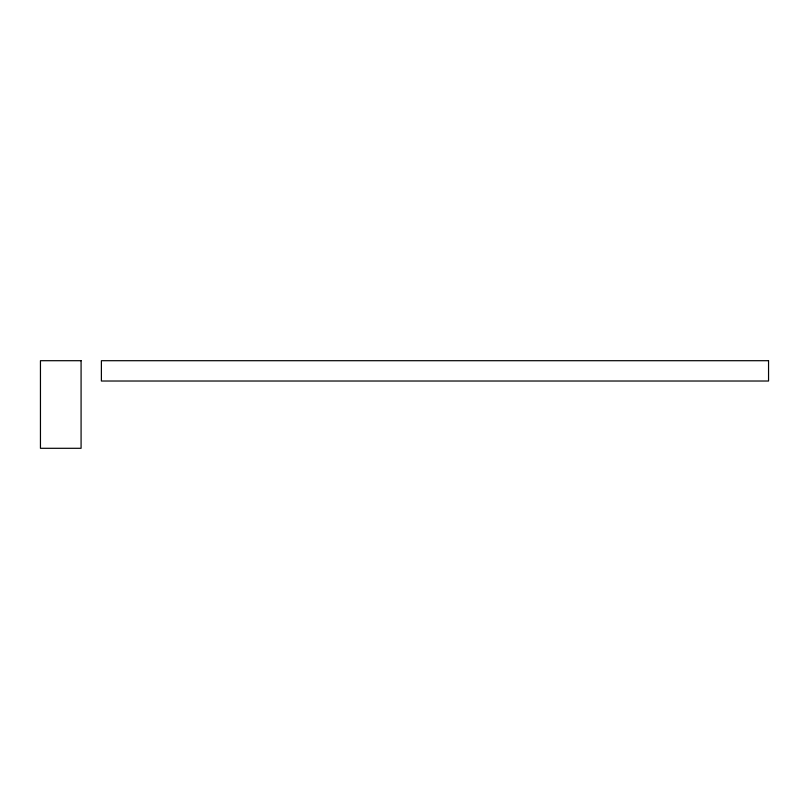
<?xml version="1.0" encoding="UTF-8"?>
<svg xmlns="http://www.w3.org/2000/svg" width="809" height="809" viewBox="0 0 809 809"><rect width="100%" height="100%" fill="white"/><g stroke="black" fill="none" stroke-linecap="round" stroke-linejoin="round"><path stroke-width="1.21" d="M81.082 360.703L40.45 360.703L40.45 448.297L81.082 448.297L81.082 360.703M768.55 360.703L101.388 360.703L101.388 381.019L768.55 381.019L768.55 360.703"/></g></svg>
